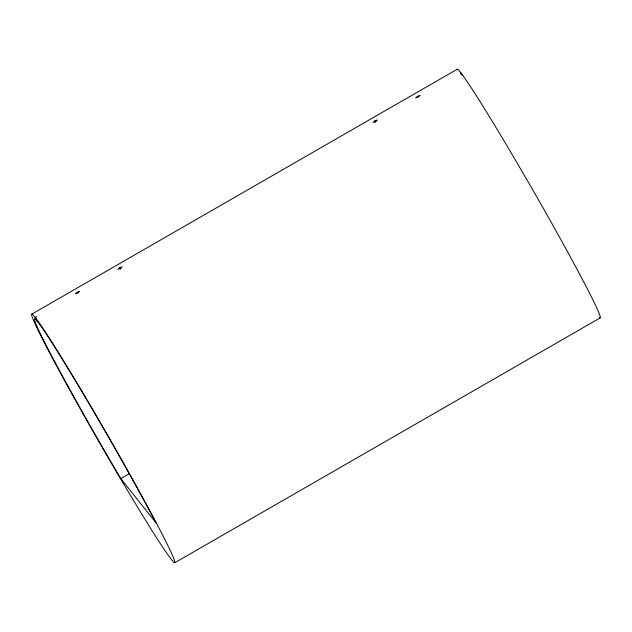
<?xml version="1.0" encoding="UTF-8"?>
<svg xmlns="http://www.w3.org/2000/svg" width="632" height="632" viewBox="0 0 632 632"><rect width="100%" height="100%" fill="white"/><g stroke="black" fill="none" stroke-linecap="round" stroke-linejoin="round"><path stroke-width="0.95" d="M119.661 267.699L117.876 269.335L120.404 268.632L122.126 266.886L119.661 267.699L120.491 269.169M374.91 120.783L373.117 122.418L375.645 121.707L377.375 119.969L374.91 120.783L375.732 122.245M31.663 314.207L457.07 69.346M35.155 317.501L37.264 321.246A138.511 5.167 60.1 0 0 118.255 474.356L120.783 478.629L156.065 522.909L154.374 519.694A138.511 5.167 60.1 0 0 37.264 321.246L35.155 317.501L36.648 316.64M120.783 478.629L129.331 473.708M174.93 562.654L600.337 317.793M462.103 75.176L460.562 72.633L461.36 74.252M457.007 69.789A143.425 5.348 60.1 0 1 533.724 191.575A143.425 5.348 60.1 0 1 599.61 317.659M79.593 291.376L77.862 293.114L75.334 293.825L77.12 292.189L79.593 291.376M419.917 95.479L418.187 97.225L415.659 97.928L417.444 96.293L419.917 95.479M61.644 375.179A143.425 5.348 60.1 0 0 174.669 562.757A143.425 5.348 60.1 0 0 73.581 377.359A143.425 5.348 60.1 0 0 61.644 375.179"/></g></svg>
